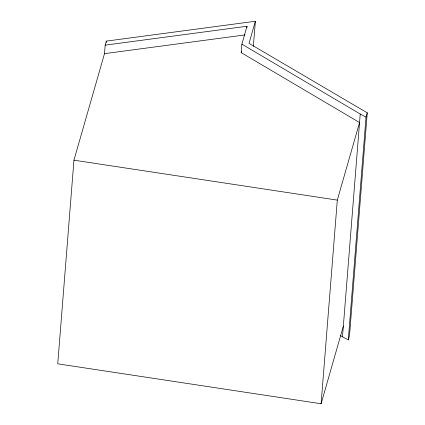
<?xml version="1.0" encoding="UTF-8"?>
<svg xmlns="http://www.w3.org/2000/svg" width="425" height="425" viewBox="0 0 425 425"><rect width="100%" height="100%" fill="white"/><g stroke="black" fill="none" stroke-linecap="round" stroke-linejoin="round"><path stroke-width="0.64" d="M253.364 46.367L255.367 21.25L106.335 41.113L105.182 45.146L104.502 53.646L73.955 160.183L57.747 363.827L321.103 403.75L343.342 326.188M106.234 42.436L106.335 41.113M321.103 403.75L337.312 200.106L359.55 122.538L241.198 52.647L241.878 44.142L247.01 26.238L105.182 45.146M246.904 27.551L247.01 26.238M255.367 21.25L249.023 43.366L367.253 112.816L349.52 335.591L348.293 339.867L342.497 336.812L360.23 114.038L241.878 44.142M348.293 339.867L366.026 117.093L367.253 112.816M241.198 52.647L241.554 51.409M104.502 53.646L245.023 34.919M73.955 160.183L337.312 200.106M360.23 114.038L366.026 117.093M340.218 335.474L342.497 336.812"/></g></svg>
